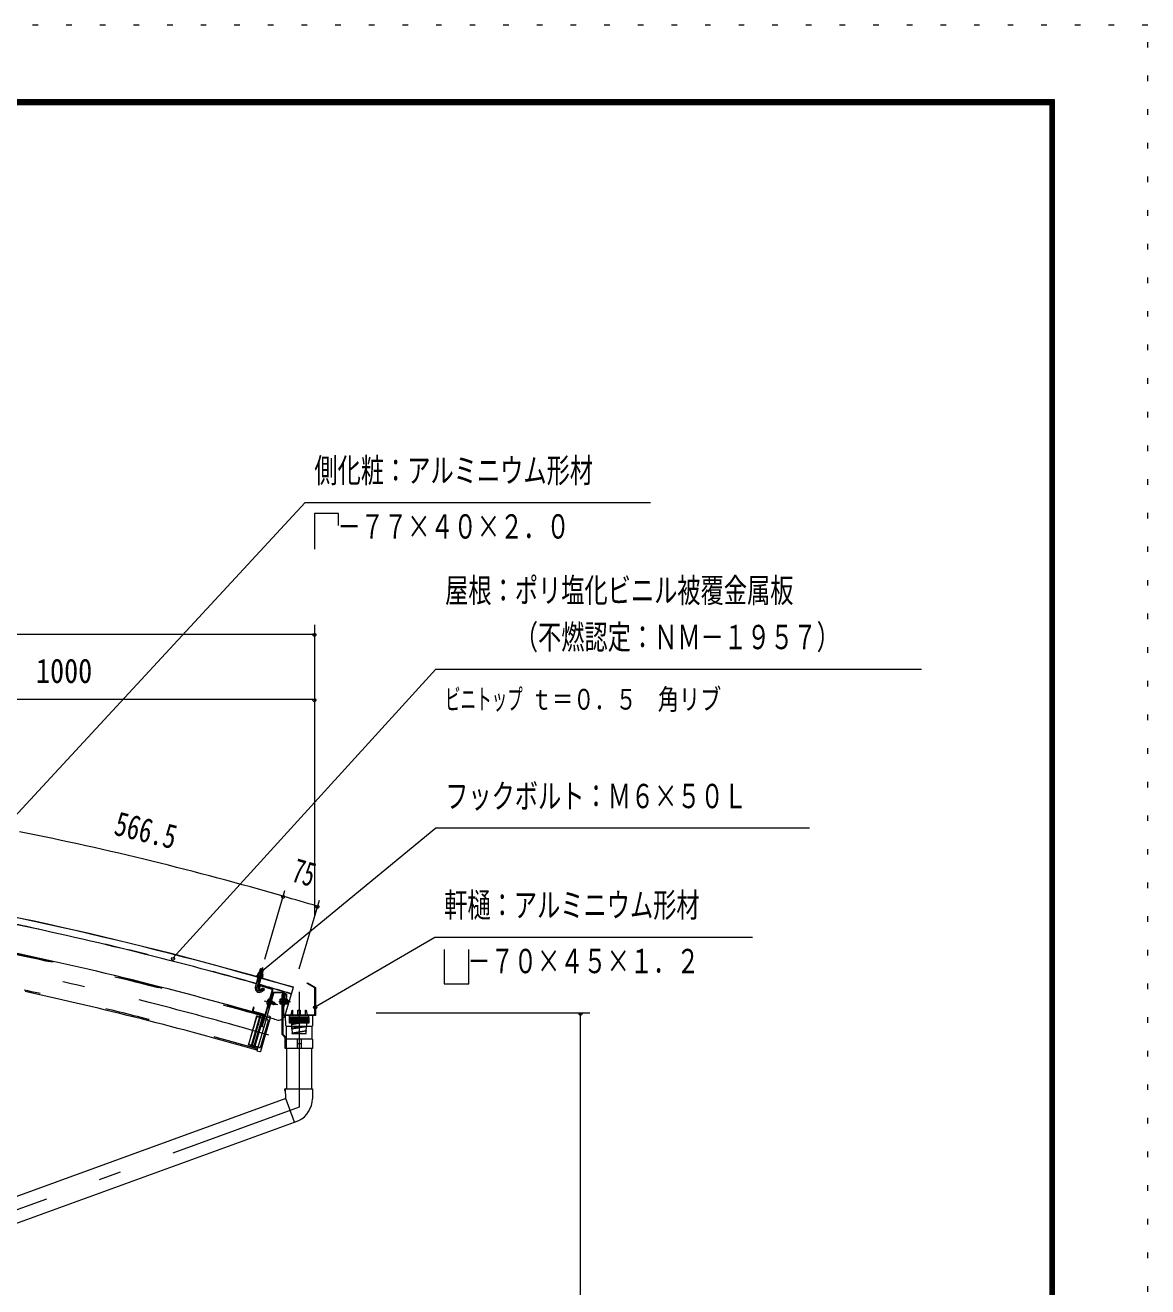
# Model space of a CAD drawing. Units: millimetres, scale not verified. Extents: x -25778 to 25782, y -10500 to 10500.
# Drawn here: x 19772 to 25782, y 3746 to 10500 of the extents above; entities that cross this region are included whole.
import ezdxf
from ezdxf.enums import TextEntityAlignment as Align

# ---------------------------------------------------------------- set-up
doc = ezdxf.new("R2010")
doc.units = ezdxf.units.MM
doc.header["$LTSCALE"] = 60
for name, pattern in [('USER2', [10, 4, -6]), ('USER3', [24, 12, -5, 2, -5]), ('USER4', [3, 0.5, -2.5])]:
    doc.linetypes.add(name, pattern=pattern)
for name, color, linetype, lineweight in [('0-6_2-0BOLD', 7, 'Continuous', 18), ('0-7_2-1HIDDEN', 3, 'USER2', 18), ('0-8_2-2CENTER', 3, 'USER3', 18), ('0-9_2-4THIN', 4, 'Continuous', 18), ('0-A_2-5DIM', 3, 'Continuous', 18), ('0-C_F-F', 5, 'Continuous', 18), ('0-D_F-E_J_ADD', 5, 'USER4', 18)]:
    doc.layers.add(name, color=color, linetype=linetype, lineweight=lineweight)
doc.styles.add('ＭＳ ゴシック', font='')
doc.styles.get('ＭＳ ゴシック').set_extended_font_data('MS Gothic')

msp = doc.modelspace()

# ---------------------------------------------------------------- linework, layer by layer
at = {"layer": '0-6_2-0BOLD'}
for p, q in [((21004.17, 5351.11), (21019.23, 5403.15)), ((21022.35, 5412.92), (21025.48, 5423.75)), ((21039.35, 5419.74), (21036.21, 5408.91)), ((21026.69, 5374.97), (21012.28, 5379.14)), ((21033.64, 5398.98), (21018.58, 5346.94)), ((21026.14, 5355.09), (21021.42, 5338.76)), ((21034.94, 5356.71), (21091.61, 5340.31)), ((21092.72, 5344.15), (21036.05, 5360.55)), ((21094.34, 5335.35), (21057.09, 5206.63)), ((21164.17, 5200.83), (21208.06, 5349.53)), ((21041.34, 5137.8), (21098.19, 5334.24)), ((21085.46, 5262.32), (21085.5, 5267.92)), ((21089.79, 5258.85), (21091.05, 5274.62)), ((21094.59, 5317.58), (21093.46, 5317.91)), ((21095.02, 5271.26), (21094.94, 5259.57)), ((21099, 5323.11), (21154.76, 5323.11)), ((21101.98, 5256.61), (21102.89, 5271.2)), ((21103.25, 5271.09), (21102.34, 5256.51)), ((21147.01, 5280.33), (21138.23, 5280.33)), ((21147.01, 5288.74), (21151.01, 5288.74)), ((21154.76, 5314.61), (21151.01, 5314.61)), ((21151.01, 5310.61), (21154.76, 5310.61)), ((21168.01, 5314.61), (21158.51, 5314.61)), ((21160.97, 5290.61), (21162.23, 5283.11)), ((21162.23, 5280.33), (21173.5, 5280.33)), ((21178.51, 5265.61), (21178.51, 5280.61)), ((20994.35, 5216.46), (21051.03, 5200.06)), ((21052.14, 5203.9), (20995.46, 5220.3)), ((21083.69, 5260.62), (21083.43, 5260.69)), ((21108.64, 5266.88), (21109.44, 5263.63)), ((21138.23, 5265.89), (21147.01, 5265.89)), ((21151.01, 5257.48), (21147.01, 5257.48)), ((21162.23, 5263.11), (21160.97, 5255.61)), ((21173.5, 5265.89), (21162.23, 5265.89)), ((21032.95, 5008.4), (21085.15, 5188.48)), ((21082.59, 5193.13), (21066.98, 5197.65)), ((21167.26, 5143.81), (21166.25, 5198.11)), ((21169.76, 5141.36), (21307.25, 5141.36)), ((21171.01, 5072.11), (21171.01, 5141.36)), ((21306.01, 5141.36), (21306.01, 5072.11)), ((21310.76, 5198.11), (21309.75, 5143.81)), ((21168.5, 5079.61), (21164.51, 5079.61)), ((21310.26, 5072.11), (21168.5, 5072.11)), ((21229.76, 5022.11), (21229.76, 5072.11)), ((21249.01, 5072.11), (21249.01, 5022.11)), ((21310.26, 5072.11), (21310.26, 5022.11)), ((21171.01, 5022.11), (21171.01, 4806.67)), ((21249.01, 5047.11), (21229.76, 5047.11)), ((21306.01, 4806.67), (21306.01, 5022.11)), ((21167.22, 4754.4), (19114.34, 4007.22)), ((19160.52, 3880.36), (21213.39, 4627.55)), ((21213.31, 4627.78), (21236.98, 4636.13))]:
    msp.add_line(p, q, dxfattribs=at)
for points in [[(21014.27, 5415.26), (21044.29, 5406.57), (21043.18, 5402.73), (21013.16, 5411.42)], [(21072.67, 5245.85), (21086.45, 5293.91), (21092.46, 5292.19), (21078.68, 5244.13)], [(21162.23, 5258.73), (21162.23, 5287.48), (21173.5, 5287.48), (21174.72, 5285.36), (21174.72, 5260.86), (21173.5, 5258.73)]]:
    msp.add_lwpolyline(points, close=True, dxfattribs=at)
for points in [[(21043.09, 5406.92), (21046.23, 5417.75), (21044.52, 5419.52), (21020.99, 5426.33), (21018.61, 5425.74), (21015.47, 5414.91)], [(21025.55, 5425.01), (21032.5, 5449.02), (21046.91, 5444.85), (21039.96, 5420.84)], [(21032.5, 5449.02), (21035.6, 5450.73), (21045.2, 5447.95), (21046.91, 5444.85)], [(21021.42, 5338.76), (21025.26, 5337.65), (21029.98, 5353.97)], [(21029.4, 5338.29), (21044.73, 5346.73), (21051.97, 5333.6), (21036.64, 5325.15)], [(21154.76, 5319.36), (21154.76, 5201.86), (21322.26, 5201.86), (21322.26, 5345.95), (21280.83, 5369.86), (21282.7, 5373.11), (21326.01, 5348.11), (21326.01, 5198.11), (21151.01, 5198.11)], [(21070.85, 5254.18), (21069.86, 5254.47), (21079.59, 5288.09), (21080.58, 5287.8)], [(21154.76, 5319.36), (21099, 5319.36), (21075.8, 5238.45), (21072.19, 5239.48), (21095.39, 5320.39)], [(21090.69, 5274.73), (21088.92, 5273.03), (21087.11, 5273.55)], [(21098.19, 5316.54), (21101.14, 5315.69), (21088.81, 5273.06)], [(21088.92, 5273.03), (21088.85, 5261.34), (21089.43, 5258.96), (21090.69, 5274.73), (21091.05, 5274.62), (21091.64, 5272.24), (21091.56, 5260.55), (21089.79, 5258.85), (21089.43, 5258.96)], [(21091.64, 5272.24), (21095.02, 5271.26), (21096.79, 5272.96), (21095.53, 5257.19), (21094.94, 5259.57), (21091.56, 5260.55)], [(21095.53, 5257.19), (21095.89, 5257.09), (21097.15, 5272.86), (21096.79, 5272.96)], [(21097.15, 5272.86), (21097.74, 5270.47), (21097.66, 5258.79), (21095.89, 5257.09)], [(21097.66, 5258.79), (21099.53, 5258.24), (21101.52, 5258.47), (21101.12, 5269.5), (21097.74, 5270.47)], [(21101.12, 5269.5), (21102.89, 5271.2), (21103.25, 5271.09), (21104.02, 5267.96), (21104.75, 5258.83), (21102.34, 5256.51), (21101.98, 5256.61), (21101.52, 5258.47)], [(21104.75, 5258.83), (21114.14, 5259.87), (21109.44, 5263.63), (21109.06, 5259.31), (21108.28, 5266.98), (21106.9, 5265.66), (21104.02, 5267.96)], [(21147.01, 5258.73), (21138.23, 5258.73), (21137.01, 5260.86), (21137.01, 5285.36), (21138.23, 5287.48), (21147.01, 5287.48)], [(21310.26, 5022.11), (21164.51, 5022.11), (21164.51, 5079.61), (21147.01, 5097.11), (21147.01, 5310.61)], [(21151.01, 5310.61), (21151.01, 5098.77), (21168.5, 5081.27), (21168.5, 5022.11)], [(21158.51, 5319.36), (21158.51, 5248.11), (21154.76, 5248.11)], [(21158.51, 5310.61), (21168.01, 5310.61), (21168.01, 5294.61), (21172.01, 5294.61), (21172.01, 5310.61)], [(21158.51, 5256.02), (21160.97, 5255.61), (21160.97, 5290.61), (21158.51, 5290.2)], [(21174.72, 5280.61), (21178.51, 5280.61), (21181.01, 5278.11), (21181.01, 5268.11), (21178.51, 5265.61), (21174.72, 5265.61)], [(20992.74, 5225.26), (20997.46, 5241.59), (20993.62, 5242.7), (20988.89, 5226.37)], [(21085.68, 5262.25), (21049.02, 5135.57), (21041.34, 5137.8)], [(21088.85, 5261.34), (21085.46, 5262.32), (21083.69, 5260.62), (21083.8, 5262.01)], [(21106.9, 5265.66), (21109.06, 5259.31), (21108.64, 5266.88), (21108.28, 5266.98)], [(21196.01, 5201.86), (21201, 5226.86), (21203.51, 5226.86), (21203.51, 5201.86)], [(21232.06, 5201.86), (21232.06, 5226.86), (21244.96, 5226.86), (21244.96, 5201.86)], [(21273.51, 5201.86), (21273.51, 5226.86), (21276, 5226.86), (21281.01, 5201.86)], [(21066.98, 5197.65), (21012.7, 5010.36), (21028.3, 5005.84)], [(21166.26, 4806.67), (21160.26, 4801.67), (21160.26, 4796.67), (21166.46, 4796.67)], [(21213.31, 4627.78), (21167.31, 4754.17), (21166.26, 4806.67), (21310.75, 4806.67), (21309.69, 4753.21)]]:
    msp.add_lwpolyline(points, dxfattribs=at)
for centre, radius, start, end in [((15820.2, -12904.82), 19031.62, 73.55577, 88.07326), ((15820.2, -12904.82), 19032.88, 73.55577, 88.07326), ((15820.2, -12904.82), 18995.38, 74.14726, 78.36084), ((15820.2, -12904.82), 18845.38, 73.8607, 78.6474), ((21013.07, 5408.84), 2.5, 73.8607, 253.8607), ((21020.76, 5420.32), 5.83, 36.0182, 73.8607), ((21026.69, 5401.94), 21.84, 54.56461, 93.15678), ((21041.51, 5414.32), 5.83, 73.8607, 111.70319), ((21041.88, 5400.5), 2.5, 253.86072, 73.8607), ((21025.78, 5344.86), 22.5, 163.8607, 298.8607), ((21025.78, 5344.86), 7.5, 163.8607, 298.8607), ((15820.2, -12904.82), 18995.38, 73.55577, 74.10202), ((21033.82, 5352.86), 8, 73.8607, 163.8607), ((21033.82, 5352.86), 4, 73.8607, 163.8607), ((21090.5, 5336.46), 4, 343.86072, 73.8607), ((21090.5, 5336.46), 8, 343.86072, 73.8607), ((15820.2, -12904.82), 18654.62, 73.8364, 77.76871), ((21088.68, 5267.24), 22.75, 113.57584, 214.14557), ((21078.1, 5270.3), 11.73, 121.67393, 206.04745), ((21099, 5319.36), 3.75, 90, 163.99217), ((21158.84, 5273.11), 21.84, 160.7039, 199.29608), ((21142.84, 5283.91), 5.83, 180, 217.84248), ((21151.01, 5310.61), 4, 90, 180), ((21154.76, 5319.36), 3.75, 0, 90), ((21168.01, 5310.61), 4, 0, 90), ((21152.88, 5273.11), 21.84, 340.70392, 19.29608), ((21168.89, 5283.91), 5.83, 322.1575, 0), ((20996.58, 5224.14), 8, 163.8607, 253.8607), ((20996.58, 5224.14), 4, 163.8607, 253.8607), ((21053.25, 5207.74), 8, 253.8607, 343.8607), ((21053.25, 5207.74), 4, 253.8607, 343.8607), ((21128.2, 5211.45), 37.5, 253.66959, 343.55577), ((21142.84, 5262.31), 5.83, 142.1575, 180), ((21168.89, 5262.31), 5.83, 0, 37.84248), ((21081.55, 5189.53), 3.75, 343.83641, 73.8364), ((15820.2, -12904.82), 18840.38, 73.66959, 73.77559), ((21169.76, 5143.86), 2.5, 181.05997, 270), ((21307.25, 5143.86), 2.5, 270, 358.94002), ((21029.35, 5009.44), 3.75, 253.8364, 343.8364), ((21174.71, 4755.91), 135, 297.46495, 358.85423)]:
    msp.add_arc(centre, radius, start, end, dxfattribs=at)
at = {"layer": '0-7_2-1HIDDEN'}
for p, q in [((20984.98, 5027.87), (21034.18, 5197.63)), ((21000.11, 5023.5), (21049.31, 5193.27)), ((21069.27, 5176.82), (21010.44, 5193.87)), ((21013.37, 5194.97), (21026.33, 5191.21)), ((21031.85, 5189.61), (21041.46, 5186.83)), ((21072.68, 5170.62), (21031.97, 5030.15)), ((21046.98, 5185.23), (21062.11, 5180.85)), ((21187.54, 5188.11), (21187.54, 5158.11)), ((21187.89, 5158.11), (21187.89, 5188.11)), ((21188.38, 5188.11), (21188.38, 5158.11)), ((21188.5, 5195.61), (21188.5, 5198.11)), ((21189, 5158.11), (21189, 5188.11)), ((21189.76, 5188.11), (21189.76, 5158.11)), ((21190.66, 5158.11), (21190.66, 5188.11)), ((21191.69, 5188.11), (21191.69, 5158.11)), ((21192.84, 5158.11), (21192.84, 5188.11)), ((21194.12, 5188.11), (21194.12, 5158.11)), ((21195.52, 5158.11), (21195.52, 5188.11)), ((21197.04, 5188.11), (21197.04, 5158.11)), ((21198.68, 5158.11), (21198.68, 5188.11)), ((21198.76, 5154.59), (21221.59, 5158.11)), ((21198.84, 5158.11), (21198.98, 5154.62)), ((21199.92, 5130.12), (21199.12, 5150.86)), ((21199.33, 5150.88), (21238.51, 5156.93)), ((21277.57, 5142.39), (21199.7, 5130.09)), ((21277.42, 5138.57), (21200.28, 5126.38)), ((21200.42, 5188.11), (21200.42, 5158.11)), ((21202.27, 5188.11), (21202.27, 5158.11)), ((21204.21, 5158.11), (21204.21, 5188.11)), ((21206.25, 5188.11), (21206.25, 5158.11)), ((21208.38, 5158.11), (21208.38, 5188.11)), ((21210.59, 5188.11), (21210.59, 5158.11)), ((21212.88, 5158.11), (21212.88, 5188.11)), ((21215.24, 5188.11), (21215.24, 5158.11)), ((21217.66, 5158.11), (21217.66, 5188.11)), ((21220.14, 5188.11), (21220.14, 5158.11)), ((21222.67, 5158.11), (21222.67, 5188.11)), ((21225.24, 5158.11), (21225.24, 5188.11)), ((21227.85, 5188.11), (21227.85, 5158.11)), ((21230.49, 5158.11), (21230.49, 5188.11)), ((21233.15, 5188.11), (21233.15, 5158.11)), ((21235.82, 5158.11), (21235.82, 5188.11)), ((21241.19, 5188.11), (21241.19, 5158.11)), ((21243.86, 5158.11), (21243.86, 5188.11)), ((21246.52, 5188.11), (21246.52, 5158.11)), ((21249.16, 5158.11), (21249.16, 5188.11)), ((21251.77, 5188.11), (21251.77, 5158.11)), ((21254.34, 5158.11), (21254.34, 5188.11)), ((21256.87, 5188.11), (21256.87, 5158.11)), ((21259.35, 5158.11), (21259.35, 5188.11)), ((21261.77, 5188.11), (21261.77, 5158.11)), ((21264.13, 5158.11), (21264.13, 5188.11)), ((21266.42, 5188.11), (21266.42, 5158.11)), ((21268.63, 5158.11), (21268.63, 5188.11)), ((21270.76, 5188.11), (21270.76, 5158.11)), ((21272.8, 5158.11), (21272.8, 5188.11)), ((21274.74, 5188.11), (21274.74, 5158.11)), ((21276.59, 5158.11), (21276.59, 5188.11)), ((21276.62, 5117.86), (21277.42, 5138.61)), ((21278.36, 5163.11), (21277.56, 5142.36)), ((21278.34, 5188.11), (21278.34, 5158.11)), ((21279.97, 5158.11), (21279.97, 5188.11)), ((21281.49, 5188.11), (21281.49, 5158.11)), ((21282.89, 5158.11), (21282.89, 5188.11)), ((21284.17, 5188.11), (21284.17, 5158.11)), ((21285.33, 5158.11), (21285.33, 5188.11)), ((21286.35, 5188.11), (21286.35, 5158.11)), ((21287.25, 5158.11), (21287.25, 5188.11)), ((21288.01, 5188.11), (21288.01, 5158.11)), ((21288.64, 5158.11), (21288.64, 5188.11)), ((21289.12, 5188.11), (21289.12, 5158.11)), ((21289.48, 5158.11), (21289.48, 5188.11)), ((21200.06, 5126.36), (21200.86, 5105.62)), ((21200.63, 5105.59), (21276.62, 5117.9)), ((21276.48, 5114.07), (21201.23, 5101.88)), ((21025.77, 5026.74), (20966.95, 5043.79)), ((20968.83, 5041.3), (20981.79, 5037.54)), ((20987.31, 5035.94), (20996.92, 5033.15)), ((21002.44, 5031.55), (21017.57, 5027.17))]:
    msp.add_line(p, q, dxfattribs=at)
for points in [[(21010.69, 5194.71), (20966.7, 5042.95), (20968.41, 5039.86), (21013.78, 5196.41)], [(21291.01, 5195.61), (21186.01, 5195.61), (21186.01, 5188.11), (21291.01, 5188.11)]]:
    msp.add_lwpolyline(points, close=True, dxfattribs=at)
for points in [[(21030.78, 5198.61), (21028.04, 5197.1), (20980.09, 5031.66), (20981.64, 5028.83)], [(21045.94, 5194.24), (21043.16, 5192.71), (20995.21, 5027.27), (20996.76, 5024.47)], [(21289.76, 5188.11), (21289.76, 5158.11), (21187.26, 5158.11), (21187.26, 5188.11)], [(21188.5, 5198.11), (21288.5, 5198.11), (21288.5, 5195.61)], [(21201, 5101.86), (21276, 5101.86), (21276.48, 5114.11)]]:
    msp.add_lwpolyline(points, dxfattribs=at)
for centre, radius, start, end in [((15820.2, -12904.82), 18840.38, 73.77559, 88.07326), ((15820.2, -12904.82), 18838.38, 73.8364, 87.79263), ((15820.2, -12904.82), 18996.62, 74.14725, 78.36087), ((15820.2, -12904.82), 18996.62, 73.55577, 74.10199), ((15820.2, -12904.82), 18661.62, 73.8364, 77.79185), ((21067.88, 5172.01), 5, 343.83641, 73.8364), ((21199.05, 5152.73), 1.88, 98.77223, 278.77222), ((21277.49, 5140.49), 1.88, 267.79741, 87.79738), ((21199.99, 5128.24), 1.88, 98.98212, 278.98212), ((21200.93, 5103.73), 1.88, 99.20219, 279.20218), ((21276.55, 5115.98), 1.88, 267.79741, 87.79738), ((21027.17, 5031.55), 5, 253.8364, 343.8364)]:
    msp.add_arc(centre, radius, start, end, dxfattribs=at)
at = {"layer": '0-8_2-2CENTER'}
for p, q in [((21042.49, 5456.54), (21011.37, 5349.02)), ((21033.02, 5331.72), (21054.92, 5343.79)), ((21052.15, 5277.81), (21123.27, 5257.23)), ((21129.5, 5273.11), (21192.01, 5273.11))]:
    msp.add_line(p, q, dxfattribs=at)
msp.add_lwpolyline([(21238.51, 5325.11), (21238.51, 4708.52), (19045.2, 3910.22), (19045.2, 788), (19158.06, 746.92)], dxfattribs=at)
for centre, radius, start, end in [((15820.2, -12904.82), 18750, 73.71976, 87.96529), ((21025.78, 5344.86), 15, 163.8607, 298.8607)]:
    msp.add_arc(centre, radius, start, end, dxfattribs=at)
at = {"layer": '0-9_2-4THIN'}
for p, q in [((21034.18, 5449.95), (21026.85, 5424.63)), ((21038.66, 5421.21), (21045.99, 5446.53)), ((21013.58, 5378.76), (21011.63, 5376.89)), ((21013.58, 5378.76), (21020.53, 5402.78)), ((21174.72, 5279.26), (21179.86, 5279.26)), ((21179.86, 5266.96), (21174.72, 5266.96))]:
    msp.add_line(p, q, dxfattribs=at)
msp.add_lwpolyline([(21032.34, 5399.36), (21025.39, 5375.34), (21026.04, 5372.72)], dxfattribs=at)
at = {"layer": '0-A_2-5DIM'}
for p, q in [((21270.2, 7944.93), (19199.38, 5706.64)), ((21270.2, 7944.93), (23120.2, 7944.93)), ((21448.98, 7821.98), (21448.98, 7886.37)), ((16320.19, 7239.93), (21320.19, 7239.93)), ((21330.19, 7239.93), (21310.19, 7239.93)), ((21320.19, 7289.93), (21320.19, 5731.38)), ((21320.19, 6889.93), (16320.19, 6889.93)), ((21330.19, 6889.93), (21310.19, 6889.93)), ((21054.9, 5499.45), (21161.44, 5867.61)), ((21162.7, 5837.41), (21142.7, 5837.41)), ((21345.49, 5815.15), (21236.76, 5446.76)), ((21346.22, 5783.77), (21326.22, 5783.77)), ((20573.13, 5506.28), (20553.13, 5506.28)), ((21041.38, 5429.03), (21021.38, 5429.03)), ((21334.36, 5244.45), (21314.36, 5244.45)), ((22795.19, 5210.61), (21650.33, 5210.61)), ((22755.18, 5210.61), (22735.18, 5210.61)), ((22745.18, 594.93), (22745.18, 5210.61))]:
    msp.add_line(p, q, dxfattribs=at)
for points in [[(21448.98, 7886.37), (21320.2, 7886.37), (21320.2, 7694.93)], [(20563.13, 5506.28), (21970.2, 7052.87), (24570.2, 7052.87)], [(23970.2, 6201.68), (21970.2, 6201.68), (21031.38, 5429.03)], [(21324.36, 5244.45), (21965.12, 5618.32), (23665.12, 5618.32)], [(22015.12, 5552.26), (22015.12, 5368.31), (22146.76, 5368.31), (22146.76, 5552.26)]]:
    msp.add_lwpolyline(points, dxfattribs=at)
for centre, radius, start, end in [((21320.19, 7239.93), 10, 180, 0), ((21320.19, 6889.93), 10, 180, 0), ((16317.85, -10870.65), 17393.53, 73.86102, 78.64738), ((21152.7, 5837.41), 10, 180, 0), ((11163.28, -28683.7), 35937.38, 73.55623, 73.86107), ((21336.22, 5783.77), 10, 180, 0), ((20563.13, 5506.28), 10, 180, 0), ((21031.38, 5429.03), 10, 180, 0), ((21324.36, 5244.45), 10, 180, 0), ((22745.18, 5210.61), 10, 180, 0)]:
    msp.add_arc(centre, radius, start, end, dxfattribs=at)
at = {"layer": '0-C_F-F'}
for points in [[(-3418.39, 10100), (-3418.39, -10000), (25281.61, -10000), (25281.61, 10100)], [(-3415.89, 10097.5), (25279.11, 10097.5), (25279.11, -9997.5), (-3415.89, -9997.5)], [(-3413.39, 10095), (-3413.39, -9995), (25276.61, -9995), (25276.61, 10095)], [(-3410.89, 10092.5), (25274.11, 10092.5), (25274.11, -9992.5), (-3410.89, -9992.5)], [(-3408.39, 10090), (25271.61, 10090), (25271.61, -9990), (-3408.39, -9990)], [(-3405.89, 10087.5), (25269.11, 10087.5), (25269.11, -9987.5), (-3405.89, -9987.5)], [(-3403.39, 10085), (25266.61, 10085), (25266.61, -9985), (-3403.39, -9985)], [(-3400.89, 10082.5), (-3400.89, -9982.5), (25264.11, -9982.5), (25264.11, 10082.5)], [(-3398.39, 10080), (-3398.39, -9980), (25261.61, -9980), (25261.61, 10080)], [(-3395.89, 10077.5), (-3395.89, -9977.5), (25259.11, -9977.5), (25259.11, 10077.5)], [(-3393.39, 10075), (25256.61, 10075), (25256.61, -9975), (-3393.39, -9975)]]:
    msp.add_lwpolyline(points, close=True, dxfattribs=at)
at = {"layer": '0-D_F-E_J_ADD'}
msp.add_lwpolyline([(-3918.39, 10500), (-3918.39, -10500), (25781.61, -10500), (25781.61, 10500)], close=True, dxfattribs=at)

# ---------------------------------------------------------------- texts
at = {"layer": '0-A_2-5DIM', "color": 7, "style": 'ＭＳ ゴシック'}
for s, height, width, p in [('側化粧：アルミニウム形材', 130.2, 0.7, (21320.2, 8012.69)), ('\u3000－７７×４０×２．０', 130.2, 0.7, (21320.2, 7712.69)), ('屋根：ポリ塩化ビニル被覆金属板', 130.2, 0.7, (22020.2, 7370.63)), ('\u3000\u3000\u3000（不燃認定：ＮＭ－１９５７）', 130.2, 0.7, (22020.2, 7120.64)), ('1000', 130.2, 0.85, (19829.89, 6939.93)), ('ビニトップ ', 110.7, 0.55, (22020.2, 6802.87)), ('ｔ＝０．５\u3000角リブ', 110.7, 0.75, (22479.48, 6802.87)), ('フックボルト：Ｍ６×５０Ｌ', 130.2, 0.7, (22020.2, 6269.45)), ('軒樋：アルミニウム形材', 130.2, 0.7, (22015.12, 5686.08)), ('\u3000－７０×４５×１．２', 130.2, 0.7, (22015.12, 5386.08))]:
    msp.add_text(s, height=height, dxfattribs=dict(at, width=width)).set_placement(p, align=Align.BOTTOM_LEFT)
for s, rotation, width, p in [('566.5', 346.254, 0.75, (20232.33, 6129.64)), ('75', 343.708, 0.65, (21181.22, 5881.3))]:
    msp.add_text(s, height=130.2, rotation=rotation, dxfattribs=dict(at, width=width)).set_placement(p, align=Align.BOTTOM_LEFT)

doc.saveas('drawing.dxf')
